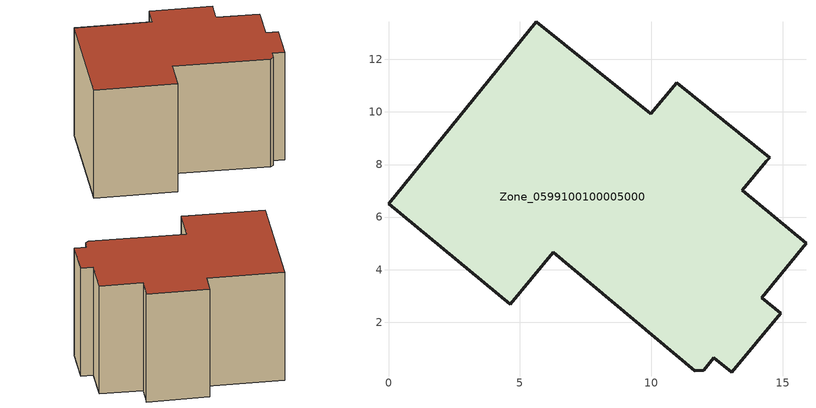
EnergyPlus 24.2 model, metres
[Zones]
Zone_0599100100005000
 floor ground (C_G): 14.21,2.93 14.92,2.35 13.07,0.09 12.37,0.65 11.99,0.18 11.66,0.16 6.26,4.66 4.64,2.69 0,6.51 5.62,13.44 9.98,9.93 10.96,11.11 14.49,8.26 14.37,8.13 13.46,7.02 15.88,5 z0
 wall outside (C_F): 12.37,0.65 13.07,0.09 14.92,2.35 14.21,2.93 15.88,5 13.46,7.02 14.37,8.13 14.49,8.26 10.96,11.11 9.98,9.93 5.62,13.44 0,6.51 4.64,2.69 6.26,4.66 11.66,0.16 11.99,0.18 12.37,0.65 z0:8.83
 roof outside (C_R): 11.99,0.18 12.37,0.65 13.07,0.09 14.92,2.35 14.21,2.93 15.88,5 13.46,7.02 14.37,8.13 14.49,8.26 10.96,11.11 9.98,9.93 5.62,13.44 0,6.51 4.64,2.69 6.26,4.66 11.66,0.16 z8.83
[BUILDING]
Pand.0599100100005000: North Axis=0; Terrain=City; Loads Convergence Tolerance Value=0.04; Temperature Convergence Tolerance Value=0.4; Solar Distribution=FullExterior; Maximum Number of Warmup Days=25; Minimum Number of Warmup Days=1
[Site:Location]
Rotterdam.The.Hague.AP_ZH_NLD Design_Conditions: Latitude=51.96; Longitude=4.45; Time Zone=1; Elevation=-4.5
[SITE:GROUNDTEMPERATURE:BUILDINGSURFACE]
18, 18, 18, 18, 18, 18, 18, 18, 18, 18, 18, 18
[MATERIAL] Thermal Absorptance=0.9; Solar Absorptance=0.7; Visible Absorptance=0.7
Name | Roughness | Thickness | Conductivity | Density | Specific Heat
G.D.2006-2014 | MediumSmooth | 0.15 | 0.06 | 540 | 1210
F.D.2006-2014 | Rough | 0.3 | 0.12 | 1920 | 840
R.D.2006-2014 | MediumRough | 0.2 | 0.08 | 1500 | 1000
[CONSTRUCTION]
C_G: G.D.2006-2014
C_F: F.D.2006-2014
C_R: R.D.2006-2014
[ZONE]
Zone_0599100100005000: Type=1; Multiplier=1; Ceiling Height=Autocalculate; Volume=Autocalculate; Floor Area=autocalculate; Part of Total Floor Area=Yes
[ZONEINFILTRATION:DESIGNFLOWRATE]
Infil_Zone_0599100100005000: Zone or ZoneList or Space or SpaceList=Zone_0599100100005000; Schedule=AlwaysOn; Design Flow Rate Calculation Method=Flow/Area; Flow Rate per Floor Area=0.0021; Constant Term Coefficient=1; Temperature Term Coefficient=0; Velocity Term Coefficient=0; Velocity Squared Term Coefficient=0
[HVACTEMPLATE:ZONE:IDEALLOADSAIRSYSTEM]
Zone_0599100100005000: Maximum Heating Supply Air Temperature=50; Minimum Cooling Supply Air Temperature=13; Maximum Heating Supply Air Humidity Ratio=0.0156; Minimum Cooling Supply Air Humidity Ratio=0.0077; Heating Limit=NoLimit; Cooling Limit=NoLimit; Dehumidification Control Type=ConstantSensibleHeatRatio; Cooling Sensible Heat Ratio=0.7; Dehumidification Setpoint=60; Humidification Control Type=None; Humidification Setpoint=30; Outdoor Air Method=None; Outdoor Air Flow Rate per Person=0.00944; Outdoor Air Flow Rate per Zone Floor Area=0; Outdoor Air Flow Rate per Zone=0; Demand Controlled Ventilation Type=None; Outdoor Air Economizer Type=NoEconomizer; Heat Recovery Type=None; Sensible Heat Recovery Effectiveness=0.7; Latent Heat Recovery Effectiveness=0.65
[ZONECONTROL:THERMOSTAT]
ThermostatControl_Zone_0599100100005000: Zone or ZoneList=Zone_0599100100005000; Control Type Schedule=DualSetpointControlType; Control 1=Thermostat_Zone_0599100100005000; Temperature Difference Between Cutout And Setpoint=0
[THERMOSTATSETPOINT:DUALSETPOINT]
Thermostat_Zone_0599100100005000: Heating Setpoint Temperature Schedule=HeatingSetpoint_Zone_0599100100005000; Cooling Setpoint Temperature Schedule=CoolingSetpoint_Zone_0599100100005000
[SCHEDULE:COMPACT]
HeatingSetpoint_Zone_0599100100005000: Through: 12/31, For: AllDays, Until: 24:00, 21
CoolingSetpoint_Zone_0599100100005000: Through: 12/31, For: AllDays, Until: 24:00, 24
DualSetpointControlType: Through: 12/31, For: AllDays, Until: 24:00, 4
AlwaysOn: Through: 12/31, For: AllDays, Until: 24:00, 1
